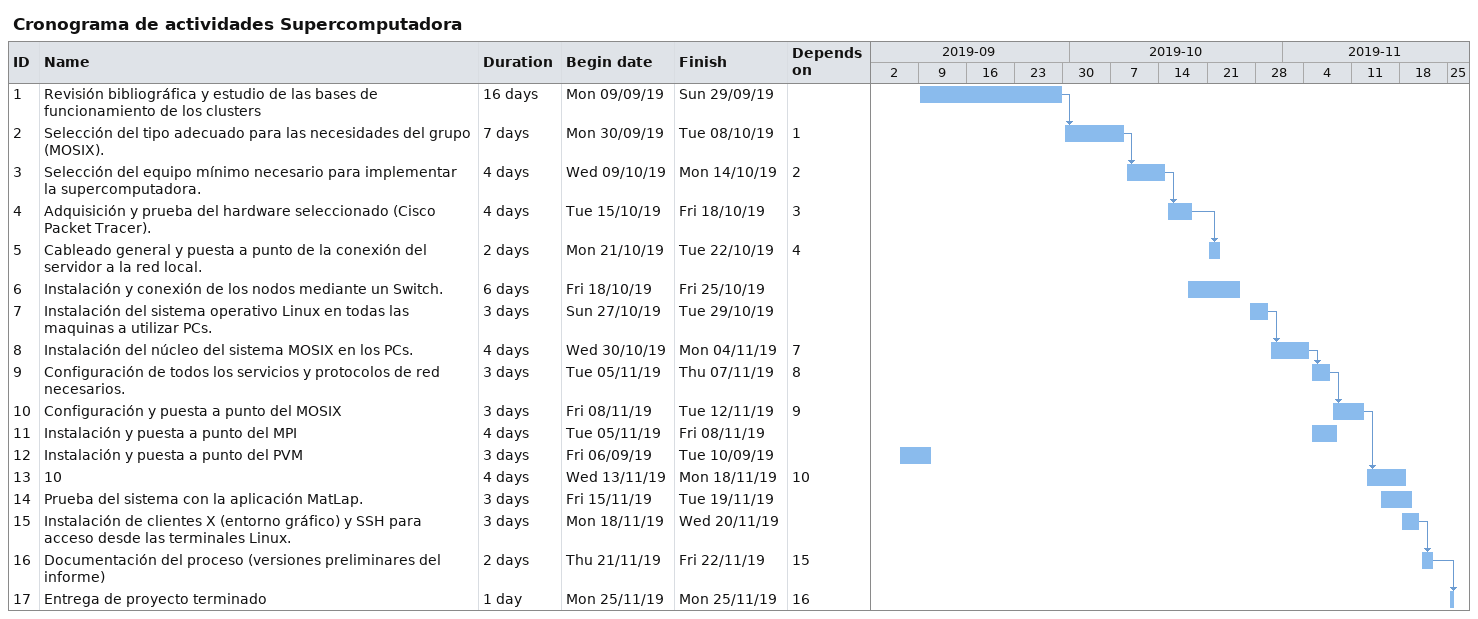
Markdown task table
Cronograma de actividades Supercomputadora

| ID | Task | Duration | Start | Finish | Predecessors |
|---|---|---|---|---|---|
| 1 | Revisión bibliográfica y estudio de las bases de funcionamiento de los clusters | 16d | 2019-09-09 | 2019-09-29 |  |
| 2 | Selección del tipo adecuado para las necesidades del grupo (MOSIX). | 7d | 2019-09-30 | 2019-10-08 | 1 |
| 3 | Selección del equipo mínimo necesario para implementar la supercomputadora. | 4d | 2019-10-09 | 2019-10-14 | 2 |
| 4 | Adquisición y prueba del hardware seleccionado (Cisco Packet Tracer). | 4d | 2019-10-15 | 2019-10-18 | 3 |
| 5 | Cableado general y puesta a punto de la conexión del servidor a la red local. | 2d | 2019-10-21 | 2019-10-22 | 4 |
| 6 | Instalación y conexión de los nodos mediante un Switch. | 6d | 2019-10-18 | 2019-10-25 |  |
| 7 | Instalación del sistema operativo Linux en todas las maquinas a utilizar PCs. | 3d | 2019-10-27 | 2019-10-29 |  |
| 8 | Instalación del núcleo del sistema MOSIX en los PCs. | 4d | 2019-10-30 | 2019-11-04 | 7 |
| 9 | Configuración de todos los servicios y protocolos de red necesarios. | 3d | 2019-11-05 | 2019-11-07 | 8 |
| 10 | Configuración y puesta a punto del MOSIX | 3d | 2019-11-08 | 2019-11-12 | 9 |
| 11 | Instalación y puesta a punto del MPI | 4d | 2019-11-05 | 2019-11-08 |  |
| 12 | Instalación y puesta a punto del PVM | 3d | 2019-09-06 | 2019-09-10 |  |
| 13 | 10 | 4d | 2019-11-13 | 2019-11-18 | 10 |
| 14 | Prueba del sistema con la aplicación MatLap. | 3d | 2019-11-15 | 2019-11-19 |  |
| 15 | Instalación de clientes X (entorno gráfico) y SSH para acceso desde las terminales Linux. | 3d | 2019-11-18 | 2019-11-20 |  |
| 16 | Documentación del proceso (versiones preliminares del informe) | 2d | 2019-11-21 | 2019-11-22 | 15 |
| 17 | Entrega de proyecto terminado | 1d | 2019-11-25 | 2019-11-25 | 16 |
